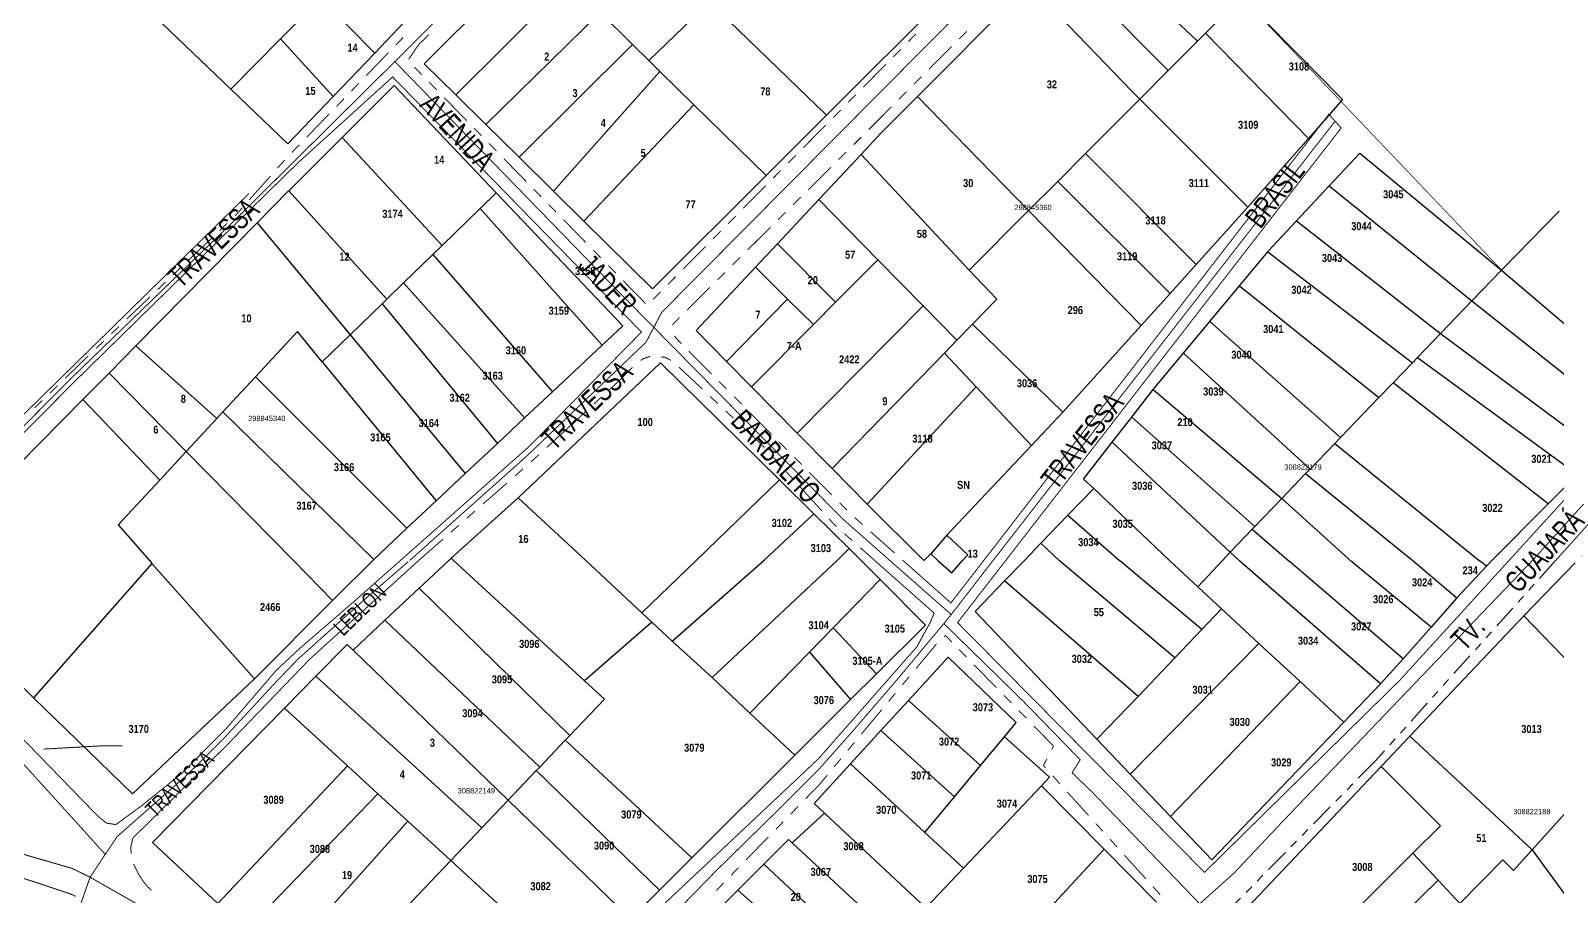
# Model space of a CAD drawing. Extents: x 204296 to 206006, y 4860262 to 4862155.
# Drawn here: x 204822.5 to 205108.8, y 4861719.1 to 4861881.4 of the extents above; entities that cross this region are included whole.
import ezdxf
from ezdxf.enums import TextEntityAlignment as Align

# ---------------------------------------------------------------- set-up
doc = ezdxf.new("R2010")
doc.units = 0
doc.header["$LTSCALE"] = 1.5
doc.header["$MEASUREMENT"] = 0
doc.linetypes.add('TRACO_25', pattern=[8, 3, -1, 1, -1, 1, -1])
for name, color, linetype in [('CD-MALHA-LOTES', 40, 'CONTINUOUS'), ('CD_TXT_QUADRA', 7, 'CONTINUOUS'), ('HD-VALAS-DRENOS', 170, 'CONTINUOUS'), ('LM-LIM-SETOR-FISCAL', 7, 'CONTINUOUS'), ('RU-QUADRAS', 6, 'CONTINUOUS'), ('SV-EIXO-RUA-N-PAV', 6, 'CONTINUOUS'), ('SV-EIXO-RUA-PAV', 20, 'CONTINUOUS'), ('SV-RUA-NAO-PAV-S-GUIA-C-GUIA', 7, 'CONTINUOUS'), ('SV-RUA-PAVIM-S-GUIA-C-GUIA', 7, 'CONTINUOUS'), ('SV-TXT-RUA-N-PAV-S-GUIA-C-GUIA', 7, 'CONTINUOUS'), ('Th_NmrPot', 1, 'CONTINUOUS')]:
    doc.layers.add(name, color=color, linetype=linetype)
doc.styles.add('ARIAL', font='ARIAL.TTF')
doc.styles.add('MONOTXT', font='ARIAL.TTF', dxfattribs={"height": 0.2})
doc.styles.get("Standard").update_dxf_attribs({"font": 'swisscbo.ttf'})
doc.linetypes.add('Limite', pattern='A,20,-3,[130,ltypeshp.shx,S=6.35,R=0,X=0,Y=0],-3,20', length=46)

msp = doc.modelspace()

# ---------------------------------------------------------------- linework, layer by layer
at = {"layer": 'CD-MALHA-LOTES', "linetype": 'Continuous'}
for p, q in [((205041.28, 4861879.41), (205019.59, 4861899.97)), ((204896.35, 4861875.19), (204917.53, 4861896.34)), ((205035.8, 4861873.9), (205014.76, 4861895.12)), ((204902.24, 4861869.39), (204923.51, 4861890.47)), ((204996.23, 4861889.96), (204971.74, 4861865.53)), ((204988.79, 4861869.02), (205009.71, 4861890.05)), ((205009.71, 4861890.05), (205029.05, 4861870.01)), ((204860.08, 4861870.41), (204843.03, 4861886.74)), ((204876.95, 4861887.46), (204869.41, 4861879.84)), ((204876.95, 4861887.46), (204887.07, 4861877.2)), ((204949.82, 4861886.72), (204938.47, 4861875.78)), ((204949.82, 4861886.72), (204971.74, 4861865.53)), ((205049.55, 4861887.69), (205068.5, 4861868.47)), ((204892.5, 4861882.9), (204887.07, 4861877.2)), ((204929.31, 4861884.77), (204907.91, 4861863.79)), ((204929.31, 4861884.77), (204935.41, 4861878.78)), ((205042.78, 4861880.91), (205046.28, 4861884.42)), ((205041.28, 4861879.41), (205042.78, 4861880.91)), ((205042.78, 4861880.91), (205062.08, 4861861.18)), ((204869.41, 4861879.84), (204860.08, 4861870.41)), ((204869.41, 4861879.84), (204879.26, 4861869.02)), ((204887.07, 4861877.2), (204879.26, 4861869.02)), ((204935.41, 4861878.78), (204914.14, 4861857.65)), ((204935.41, 4861878.78), (204938.47, 4861875.78)), ((205035.8, 4861873.9), (205041.28, 4861879.41)), ((204902.24, 4861869.39), (204896.35, 4861875.19)), ((204938.47, 4861875.78), (204940.53, 4861873.75)), ((204940.53, 4861873.75), (204920.56, 4861851.32)), ((204940.53, 4861873.75), (204946.9, 4861867.5)), ((205030.48, 4861868.58), (205035.8, 4861873.9)), ((204870.8, 4861860.15), (204860.08, 4861870.41)), ((204879.26, 4861869.02), (204870.8, 4861860.15)), ((204880.96, 4861861.38), (204890.69, 4861871.11)), ((204890.69, 4861871.11), (204909.85, 4861850.99)), ((204907.91, 4861863.79), (204902.24, 4861869.39)), ((204981.94, 4861862.15), (204988.79, 4861869.02)), ((204988.79, 4861869.02), (205009.64, 4861847.68)), ((205030.48, 4861868.58), (205020.32, 4861858.39)), ((205029.05, 4861870.01), (205030.48, 4861868.58)), ((205030.48, 4861868.58), (205050.72, 4861848.28)), ((205068.5, 4861868.47), (205062.08, 4861861.18)), ((204946.9, 4861867.5), (204926.28, 4861845.68)), ((204946.9, 4861867.5), (204960.42, 4861854.23)), ((204914.14, 4861857.65), (204907.91, 4861863.79)), ((204971.74, 4861865.53), (204960.42, 4861854.23)), ((204870.96, 4861851.38), (204880.96, 4861861.38)), ((204880.96, 4861861.38), (204899.69, 4861841.13)), ((204978.25, 4861858.2), (204981.94, 4861862.15)), ((205062.08, 4861861.18), (205050.72, 4861848.28)), ((204920.56, 4861851.32), (204914.14, 4861857.65)), ((204978.25, 4861858.2), (204970.33, 4861849.76)), ((204998.51, 4861836.52), (204978.25, 4861858.2)), ((205020.32, 4861858.39), (205015.09, 4861853.15)), ((205020.32, 4861858.39), (205041.03, 4861837.54)), ((205065.98, 4861852.29), (205071.71, 4861858.41)), ((205071.71, 4861858.41), (205098.3, 4861836.52)), ((204960.42, 4861854.23), (204939.14, 4861832.99)), ((204865.04, 4861845.38), (204870.87, 4861851.29)), ((204870.87, 4861851.29), (204870.96, 4861851.38)), ((204870.96, 4861851.38), (204889.33, 4861831.08)), ((204926.28, 4861845.68), (204920.56, 4861851.32)), ((205015.09, 4861853.15), (205009.64, 4861847.68)), ((205015.09, 4861853.15), (205036.16, 4861832.15)), ((205059.88, 4861845.77), (205065.98, 4861852.29)), ((205065.98, 4861852.29), (205092.74, 4861830.75)), ((204909.85, 4861850.99), (204906.86, 4861848.09)), ((204909.85, 4861850.99), (204933.57, 4861826.09)), ((204962.55, 4861841.45), (204970.33, 4861849.76)), ((204970.33, 4861849.76), (204981.4, 4861838.47)), ((204906.86, 4861848.09), (204899.69, 4861841.13)), ((204906.86, 4861848.09), (204929.72, 4861822.48)), ((204939.14, 4861832.99), (204926.28, 4861845.68)), ((205009.64, 4861847.68), (204998.51, 4861836.52)), ((205009.64, 4861847.68), (205030.71, 4861826.12)), ((205050.72, 4861848.28), (205041.03, 4861837.54)), ((205054.57, 4861840.09), (205059.88, 4861845.77)), ((205059.88, 4861845.77), (205086.84, 4861824.62)), ((205109.11, 4861847.59), (205098.3, 4861836.52)), ((204842.28, 4861822.31), (204865.04, 4861845.38)), ((204865.04, 4861845.38), (204882.45, 4861824.4)), ((204899.69, 4861841.13), (204897.96, 4861839.45)), ((204958.42, 4861837.05), (204962.55, 4861841.45)), ((204962.55, 4861841.45), (204973.45, 4861830.48)), ((205049.15, 4861833.56), (205054.47, 4861839.97)), ((205054.47, 4861839.97), (205054.57, 4861840.09)), ((205054.47, 4861839.97), (205081.59, 4861819.17)), ((204897.96, 4861839.45), (204892.46, 4861834.12)), ((204897.96, 4861839.45), (204920.4, 4861813.73)), ((204947.29, 4861825.17), (204958.42, 4861837.05)), ((204958.42, 4861837.05), (204964.46, 4861831.08)), ((204973.45, 4861830.48), (204981.4, 4861838.47)), ((204981.4, 4861838.47), (204989.86, 4861829.84)), ((205041.03, 4861837.54), (205036.16, 4861832.15)), ((204892.46, 4861834.12), (204889.33, 4861831.08)), ((204892.46, 4861834.12), (204915.15, 4861808.81)), ((205003.65, 4861831.04), (204998.51, 4861836.52)), ((205098.3, 4861836.52), (205092.74, 4861830.75)), ((205098.3, 4861836.52), (205126.63, 4861812.37)), ((205036.16, 4861832.15), (205030.71, 4861826.12)), ((205043.58, 4861826.87), (205049.15, 4861833.56)), ((205049.15, 4861833.56), (205075.3, 4861812.63)), ((204888.43, 4861830.21), (204882.45, 4861824.4)), ((204889.33, 4861831.08), (204888.43, 4861830.21)), ((204888.43, 4861830.21), (204910.08, 4861804.05)), ((204964.46, 4861831.08), (204953.01, 4861819.37)), ((204964.46, 4861831.08), (204969.3, 4861826.3)), ((204989.86, 4861829.84), (204966.25, 4861805.96)), ((204969.3, 4861826.3), (204973.45, 4861830.48)), ((204989.86, 4861829.84), (204996.2, 4861823.38)), ((204999.15, 4861826.41), (205003.65, 4861831.04)), ((205092.74, 4861830.75), (205086.84, 4861824.62)), ((205092.74, 4861830.75), (205121.88, 4861807.6)), ((204933.57, 4861826.09), (204929.72, 4861822.48)), ((204969.3, 4861826.3), (204957.69, 4861814.63)), ((204996.2, 4861823.38), (204999.15, 4861826.41)), ((205016.04, 4861809.87), (204999.15, 4861826.41)), ((205030.71, 4861826.12), (205016.04, 4861809.87)), ((205038.68, 4861820.98), (205043.58, 4861826.87)), ((205043.58, 4861826.87), (205068.09, 4861805.14)), ((204872.56, 4861825.04), (204864.69, 4861816.54)), ((204877.22, 4861819.33), (204872.56, 4861825.04)), ((204882.45, 4861824.4), (204877.22, 4861819.33)), ((204882.45, 4861824.4), (204904.04, 4861798.39)), ((204953.01, 4861819.37), (204947.29, 4861825.17)), ((204996.2, 4861823.38), (204993.85, 4861820.95)), ((205086.84, 4861824.62), (205082.53, 4861820.14)), ((205086.84, 4861824.62), (205116.73, 4861802.43)), ((204837.26, 4861817.23), (204842.28, 4861822.31)), ((204842.28, 4861822.31), (204857.44, 4861808.71)), ((204929.72, 4861822.48), (204920.4, 4861813.73)), ((204972.82, 4861799.31), (204993.85, 4861820.95)), ((204993.85, 4861820.95), (204999.81, 4861814.62)), ((205033.01, 4861814.15), (205038.68, 4861820.98)), ((205038.68, 4861820.98), (205062.39, 4861799.23)), ((205082.53, 4861820.14), (205081.59, 4861819.17)), ((205082.53, 4861820.14), (205112.54, 4861798.23)), ((204832.37, 4861812.28), (204837.26, 4861817.23)), ((204837.26, 4861817.23), (204851.72, 4861802.53)), ((204877.22, 4861819.33), (204898.56, 4861793.25)), ((204913.98, 4861793.87), (204940.66, 4861819.17)), ((204940.66, 4861819.17), (204962.93, 4861797.21)), ((204957.69, 4861814.63), (204953.01, 4861819.37)), ((205081.59, 4861819.17), (205077.96, 4861815.39)), ((204864.69, 4861816.54), (204858.61, 4861809.97)), ((204864.69, 4861816.54), (204893.1, 4861788.13)), ((204966.25, 4861805.96), (204957.69, 4861814.63)), ((204999.81, 4861814.62), (204979.37, 4861792.68)), ((204999.81, 4861814.62), (205010.16, 4861803.62)), ((205028.96, 4861808.94), (205033.01, 4861814.15)), ((205033.01, 4861814.15), (205057.09, 4861793.72)), ((205077.96, 4861815.39), (205075.3, 4861812.63)), ((205107.04, 4861792.71), (205077.96, 4861815.39)), ((204802.61, 4861782.11), (204832.37, 4861812.28)), ((204846.77, 4861797.18), (204832.37, 4861812.28)), ((204920.4, 4861813.73), (204915.15, 4861808.81)), ((205075.3, 4861812.63), (205068.09, 4861805.14)), ((204857.44, 4861808.71), (204851.72, 4861802.53)), ((204858.61, 4861809.97), (204857.44, 4861808.71)), ((204886.89, 4861782.29), (204858.61, 4861809.97)), ((204915.15, 4861808.81), (204910.08, 4861804.05)), ((205016.04, 4861809.87), (205010.16, 4861803.62)), ((205025.32, 4861804.25), (205028.96, 4861808.94)), ((205028.96, 4861808.94), (205052.07, 4861788.5)), ((204972.82, 4861799.31), (204966.25, 4861805.96)), ((204910.08, 4861804.05), (204904.04, 4861798.39)), ((205010.16, 4861803.62), (204994.33, 4861786.82)), ((205019.94, 4861797.33), (205025.32, 4861804.25)), ((205047.44, 4861783.69), (205025.32, 4861804.25)), ((205067.03, 4861804.05), (205062.39, 4861799.23)), ((205068.09, 4861805.14), (205067.03, 4861804.05)), ((205067.03, 4861804.05), (205094.1, 4861782.1)), ((204851.72, 4861802.53), (204846.77, 4861797.18)), ((204851.72, 4861802.53), (204871.83, 4861782.11)), ((204846.77, 4861797.18), (204838.99, 4861788.77)), ((204904.04, 4861798.39), (204898.56, 4861793.25)), ((204962.93, 4861797.21), (204947.39, 4861782.16)), ((204962.93, 4861797.21), (204969.4, 4861790.83)), ((204979.37, 4861792.68), (204972.82, 4861799.31)), ((205021.84, 4861795.62), (205019.94, 4861797.33)), ((205061.57, 4861798.37), (205057.09, 4861793.72)), ((205062.39, 4861799.23), (205061.57, 4861798.37)), ((205061.57, 4861798.37), (205081.71, 4861782.03)), ((205112.54, 4861798.23), (205107.04, 4861792.71)), ((205017.02, 4861790.61), (205021.84, 4861795.62)), ((205021.84, 4861795.62), (205036.03, 4861782.11)), ((204898.56, 4861793.25), (204893.1, 4861788.13)), ((204913.98, 4861793.87), (204901.38, 4861782.55)), ((204926.61, 4861782.1), (204913.98, 4861793.87)), ((204990.01, 4861782.1), (204979.37, 4861792.68)), ((205057.09, 4861793.72), (205052.07, 4861788.5)), ((205057.09, 4861793.72), (205070.24, 4861781.87)), ((205107.04, 4861792.71), (205096.47, 4861782.11)), ((204838.99, 4861788.77), (204844.86, 4861782.11)), ((204969.4, 4861790.83), (204960.09, 4861782.16)), ((204969.4, 4861790.83), (204976, 4861784.32)), ((205011.94, 4861785.34), (205017.02, 4861790.61)), ((205017.02, 4861790.61), (205026.65, 4861782.11)), ((205052.07, 4861788.5), (205051.57, 4861787.99)), ((204893.1, 4861788.13), (204886.89, 4861782.29)), ((204994.33, 4861786.82), (204991.33, 4861783.34)), ((204994.33, 4861786.82), (204998.25, 4861783.16)), ((205051.57, 4861787.99), (205047.44, 4861783.69)), ((205051.57, 4861787.99), (205058.47, 4861781.97)), ((204900.94, 4861782.11), (204901.38, 4861782.55)), ((204901.38, 4861782.55), (204901.86, 4861782.11)), ((204976, 4861784.32), (204973.72, 4861782.11)), ((204976, 4861784.32), (204978.25, 4861782.1)), ((204991.33, 4861783.34), (204990.01, 4861782.1)), ((204992.65, 4861782.1), (204991.33, 4861783.34)), ((204998.25, 4861783.16), (204997.27, 4861782.1)), ((205008.92, 4861782.19), (205011.94, 4861785.34)), ((205011.94, 4861785.34), (205015.34, 4861782.11)), ((205047.44, 4861783.69), (205045.99, 4861782.08)), ((205047.44, 4861783.69), (205049.26, 4861782)), ((204845.27, 4861781.51), (204823.13, 4861756.38)), ((204844.86, 4861782.11), (204845.27, 4861781.51)), ((204864.52, 4861759.91), (204845.27, 4861781.51)), ((204879.17, 4861774.58), (204871.83, 4861782.11)), ((204879.17, 4861774.58), (204886.89, 4861782.29)), ((204900.94, 4861782.11), (204895.4, 4861776.91)), ((204926.38, 4861759.56), (204901.86, 4861782.11)), ((204926.61, 4861782.1), (204937.12, 4861772.32)), ((204937.12, 4861772.32), (204947.39, 4861782.16)), ((204942.85, 4861766.99), (204960.09, 4861782.16)), ((204950.31, 4861760.17), (204973.72, 4861782.11)), ((204981.82, 4861778.52), (204978.25, 4861782.1)), ((204992.65, 4861782.1), (204995.24, 4861779.79)), ((204995.24, 4861779.79), (204997.27, 4861782.1)), ((205005.12, 4861778.26), (205008.92, 4861782.19)), ((205037.04, 4861763.84), (205015.34, 4861782.11)), ((205042.11, 4861769.14), (205026.65, 4861782.11)), ((205041.33, 4861777.19), (205036.03, 4861782.11)), ((205041.33, 4861777.19), (205045.99, 4861782.08)), ((205075.57, 4861758.96), (205049.26, 4861782)), ((205079.87, 4861763.67), (205058.47, 4861781.97)), ((205085.12, 4861769.6), (205070.24, 4861781.87)), ((205081.71, 4861782.03), (205089.93, 4861775.13)), ((205089.93, 4861775.13), (205095.46, 4861781.03)), ((205095.46, 4861781.03), (205094.1, 4861782.1)), ((205096.47, 4861782.11), (205095.46, 4861781.03)), ((205112.07, 4861781.65), (205102.45, 4861771.75)), ((204799.75, 4861779.16), (204823.13, 4861756.38)), ((204895.4, 4861776.91), (204888.98, 4861770.9)), ((204923.63, 4861749.32), (204895.4, 4861776.91)), ((204981.82, 4861778.52), (204973.03, 4861769.51)), ((204990.28, 4861770.01), (204981.82, 4861778.52)), ((205005.12, 4861778.26), (204999.6, 4861772.52)), ((205030.15, 4861756.64), (205005.12, 4861778.26)), ((205045.82, 4861773.02), (205041.33, 4861777.19)), ((204864.52, 4861759.91), (204879.17, 4861774.58)), ((205089.93, 4861775.13), (205085.12, 4861769.6)), ((204937.12, 4861772.32), (204939.02, 4861770.55)), ((204999.6, 4861772.52), (205022.44, 4861748.59)), ((205045.82, 4861773.02), (205042.11, 4861769.14)), ((205052.81, 4861766.55), (205045.82, 4861773.02)), ((205102.45, 4861771.75), (205081.09, 4861749.18)), ((205102.45, 4861771.75), (205123.69, 4861749.69)), ((204888.98, 4861770.9), (204883.02, 4861765.32)), ((204917.99, 4861743.39), (204888.98, 4861770.9)), ((204939.02, 4861770.55), (204926.38, 4861759.56)), ((204942.85, 4861766.99), (204939.02, 4861770.55)), ((204973.03, 4861769.51), (204968.58, 4861764.95)), ((204973.03, 4861769.51), (204981.13, 4861760.89)), ((204981.13, 4861760.89), (204990.28, 4861770.01)), ((205042.11, 4861769.14), (205037.04, 4861763.84)), ((205085.12, 4861769.6), (205079.87, 4861763.67)), ((204881.92, 4861766.38), (204876.05, 4861760.42)), ((204883.02, 4861765.32), (204881.92, 4861766.38)), ((204950.31, 4861760.17), (204942.85, 4861766.99)), ((205052.81, 4861766.55), (205028.66, 4861742.07)), ((205060.52, 4861759.4), (205052.81, 4861766.55)), ((204912.07, 4861737.18), (204883.02, 4861765.32)), ((204968.58, 4861764.95), (204957.39, 4861753.48)), ((204968.58, 4861764.95), (204976.25, 4861756.02)), ((204994.57, 4861764.01), (204987.1, 4861755.86)), ((205007.28, 4861751.71), (204994.57, 4861764.01)), ((205037.04, 4861763.84), (205030.15, 4861756.64)), ((205079.87, 4861763.67), (205075.57, 4861758.96)), ((204841.65, 4861738.36), (204864.52, 4861759.91)), ((204876.05, 4861760.42), (204870.18, 4861754.44)), ((204876.05, 4861760.42), (204907.16, 4861732.03)), ((204957.39, 4861753.48), (204950.31, 4861760.17)), ((204976.25, 4861756.02), (204981.13, 4861760.89)), ((204926.38, 4861759.56), (204930.11, 4861756.12)), ((205060.52, 4861759.4), (205036.26, 4861734.1)), ((205068.72, 4861751.8), (205060.52, 4861759.4)), ((205075.57, 4861758.96), (205068.72, 4861751.8)), ((204823.13, 4861756.38), (204841.65, 4861738.36)), ((204870.18, 4861754.44), (204845.42, 4861729.26)), ((204881.94, 4861743.65), (204870.18, 4861754.44)), ((204930.11, 4861756.12), (204923.63, 4861749.32)), ((204965.83, 4861745.64), (204976.25, 4861756.02)), ((204987.1, 4861755.86), (204981.93, 4861750.22)), ((204987.1, 4861755.86), (205000.62, 4861743.69)), ((205030.15, 4861756.64), (205022.44, 4861748.59)), ((204957.39, 4861753.48), (204965.83, 4861745.64)), ((205005.1, 4861749.08), (205007.28, 4861751.71)), ((205044.01, 4861725.98), (205068.72, 4861751.8)), ((204922.76, 4861748.4), (204917.99, 4861743.39)), ((204923.63, 4861749.32), (204922.76, 4861748.4)), ((204922.76, 4861748.4), (204946.49, 4861726.37)), ((204981.93, 4861750.22), (204976.24, 4861744)), ((204981.93, 4861750.22), (204995.74, 4861737.8)), ((205000.62, 4861743.69), (205005.1, 4861749.08)), ((205013.57, 4861741.49), (205005.1, 4861749.08)), ((205022.44, 4861748.59), (205028.66, 4861742.07)), ((205081.09, 4861749.18), (205075.71, 4861743.5)), ((205081.09, 4861749.18), (205104.04, 4861727.88)), ((204946.49, 4861726.37), (204965.83, 4861745.64)), ((204881.94, 4861743.65), (204857.66, 4861717.8)), ((204887.68, 4861738.39), (204881.94, 4861743.65)), ((204917.35, 4861742.72), (204912.07, 4861737.18)), ((204917.99, 4861743.39), (204917.35, 4861742.72)), ((204917.35, 4861742.72), (204940.45, 4861720.35)), ((204976.24, 4861744), (204969.41, 4861736.55)), ((204976.24, 4861744), (204990.21, 4861731.13)), ((204995.74, 4861737.8), (205000.62, 4861743.69)), ((205075.71, 4861743.5), (205050.5, 4861716.88)), ((205086.83, 4861732.35), (205075.71, 4861743.5)), ((204997.44, 4861724.46), (205012.07, 4861739.9)), ((205012.07, 4861739.9), (205013.57, 4861741.49)), ((205023.79, 4861728.01), (205012.07, 4861739.9)), ((205028.66, 4861742.07), (205036.26, 4861734.1)), ((204887.68, 4861738.39), (204864.01, 4861713.88)), ((204893.27, 4861733.27), (204887.68, 4861738.39)), ((204912.07, 4861737.18), (204907.16, 4861732.03)), ((204912.07, 4861737.18), (204935.03, 4861714.95)), ((204990.21, 4861731.13), (204995.74, 4861737.8)), ((204971.37, 4861734.72), (204965.3, 4861729.21)), ((204969.41, 4861736.55), (204971.37, 4861734.72)), ((204990.39, 4861717.01), (204971.37, 4861734.72)), ((205036.26, 4861734.1), (205044.01, 4861725.98)), ((205104.04, 4861727.88), (205111.47, 4861736.12)), ((204893.27, 4861733.27), (204871.88, 4861709.44)), ((204901.32, 4861725.89), (204893.27, 4861733.27)), ((204907.16, 4861732.03), (204901.32, 4861725.89)), ((204990.21, 4861731.13), (204997.44, 4861724.46)), ((205081.68, 4861727.23), (205086.83, 4861732.35)), ((204845.42, 4861729.26), (204857.66, 4861717.8)), ((204964.65, 4861729.81), (204960.02, 4861725.21)), ((204965.3, 4861729.21), (204964.65, 4861729.81)), ((204965.3, 4861729.21), (204984.82, 4861711.13)), ((204901.32, 4861725.89), (204878.92, 4861702.37)), ((204901.32, 4861725.89), (204924.59, 4861704.55)), ((204940.45, 4861720.35), (204946.49, 4861726.37)), ((205023.79, 4861728.01), (205002.84, 4861705.42)), ((205033.58, 4861718.09), (205023.79, 4861728.01)), ((205081.68, 4861727.23), (205060.6, 4861706.27)), ((205086.39, 4861722.19), (205081.68, 4861727.23)), ((205098.55, 4861725.99), (205090.44, 4861717.85)), ((205100.54, 4861724), (205098.55, 4861725.99)), ((205104.04, 4861727.88), (205100.54, 4861724)), ((205104.04, 4861727.88), (205121.56, 4861703.83)), ((204960.02, 4861725.21), (204955.1, 4861720.32)), ((204960.02, 4861725.21), (204980.28, 4861706.34)), ((204990.39, 4861717.01), (204997.44, 4861724.46)), ((204935.03, 4861714.95), (204940.45, 4861720.35)), ((204955.1, 4861720.32), (204945.36, 4861710.65)), ((204955.1, 4861720.32), (204977.5, 4861700.65)), ((205086.39, 4861722.19), (205065.21, 4861701.42)), ((205090.44, 4861717.85), (205086.39, 4861722.19))]:
    msp.add_line(p, q, dxfattribs=at)
at = {"layer": 'HD-VALAS-DRENOS', "const_width": 0.18, "flags": 128}
for points in [[(204863.47, 4861850.85), (204793.37, 4861782.11)], [(204825.02, 4861746.76), (204836.24, 4861747.39), (204839.78, 4861747.39)]]:
    msp.add_lwpolyline(points, dxfattribs=at)
at = {"layer": 'LM-LIM-SETOR-FISCAL', "linetype": 'Limite', "ltscale": 0.1, "const_width": 0.13}
msp.add_lwpolyline([(205109.11, 4861847.59), (205098.3, 4861836.52), (205049.55, 4861887.69)], dxfattribs=at)
msp.add_lwpolyline([(205109.11, 4861847.59), (205098.3, 4861836.52), (205049.55, 4861887.69)], dxfattribs=at)
at = {"layer": 'RU-QUADRAS', "linetype": 'Continuous', "const_width": 0.01}
for points in [[(204996.23, 4861889.96), (204971.74, 4861865.53), (204960.42, 4861854.23), (204939.14, 4861832.99), (204926.28, 4861845.68), (204920.56, 4861851.32), (204914.14, 4861857.65), (204907.91, 4861863.79), (204902.24, 4861869.39), (204896.35, 4861875.19), (204896.35, 4861875.19), (204917.53, 4861896.34)], [(205049.55, 4861887.69), (205068.5, 4861868.47), (205062.08, 4861861.18), (205050.72, 4861848.28), (205041.03, 4861837.54), (205036.16, 4861832.15), (205030.71, 4861826.12), (205016.04, 4861809.87), (205010.16, 4861803.62), (204994.33, 4861786.82), (204998.25, 4861783.16), (204997.27, 4861782.1), (204995.24, 4861779.79), (204992.65, 4861782.1), (204991.33, 4861783.34), (204990.01, 4861782.1), (204979.37, 4861792.68), (204972.82, 4861799.31), (204966.25, 4861805.96), (204957.69, 4861814.63), (204953.01, 4861819.37), (204947.29, 4861825.17), (204947.29, 4861825.17), (204958.42, 4861837.05), (204962.55, 4861841.45), (204970.33, 4861849.76), (204978.25, 4861858.2), (204981.94, 4861862.15), (204988.79, 4861869.02), (205009.71, 4861890.05)], [(204892.5, 4861882.9), (204887.07, 4861877.2), (204879.26, 4861869.02), (204870.8, 4861860.15), (204860.08, 4861870.41), (204843.03, 4861886.74)], [(204802.61, 4861782.11), (204832.37, 4861812.28), (204837.26, 4861817.23), (204842.28, 4861822.31), (204865.04, 4861845.38), (204870.87, 4861851.29), (204870.96, 4861851.38), (204880.96, 4861861.38), (204890.69, 4861871.11), (204909.85, 4861850.99), (204933.57, 4861826.09), (204929.72, 4861822.48), (204920.4, 4861813.73), (204915.15, 4861808.81), (204910.08, 4861804.05), (204904.04, 4861798.39), (204898.56, 4861793.25), (204893.1, 4861788.13), (204886.89, 4861782.29), (204879.17, 4861774.58), (204864.52, 4861759.91), (204841.65, 4861738.36), (204823.13, 4861756.38), (204799.75, 4861779.16)], [(205112.54, 4861798.23), (205107.04, 4861792.71), (205096.47, 4861782.11), (205095.46, 4861781.03), (205089.93, 4861775.13), (205085.12, 4861769.6), (205079.87, 4861763.67), (205075.57, 4861758.96), (205068.72, 4861751.8), (205044.01, 4861725.98), (205036.26, 4861734.1), (205028.66, 4861742.07), (205022.44, 4861748.59), (204999.6, 4861772.52), (204999.6, 4861772.52), (205005.12, 4861778.26), (205008.92, 4861782.19), (205011.94, 4861785.34), (205017.02, 4861790.61), (205021.84, 4861795.62), (205019.94, 4861797.33), (205025.32, 4861804.25), (205028.96, 4861808.94), (205033.01, 4861814.15), (205038.68, 4861820.98), (205043.58, 4861826.87), (205049.15, 4861833.56), (205054.47, 4861839.97), (205054.57, 4861840.09), (205059.88, 4861845.77), (205065.98, 4861852.29), (205071.71, 4861858.41), (205098.3, 4861836.52), (205109.11, 4861847.59)], [(204857.66, 4861717.8), (204845.42, 4861729.26), (204845.42, 4861729.26), (204870.18, 4861754.44), (204876.05, 4861760.42), (204881.92, 4861766.38), (204883.02, 4861765.32), (204888.98, 4861770.9), (204895.4, 4861776.91), (204900.94, 4861782.11), (204901.38, 4861782.55), (204913.98, 4861793.87), (204940.66, 4861819.17), (204962.93, 4861797.21), (204969.4, 4861790.83), (204976, 4861784.32), (204978.25, 4861782.1), (204981.82, 4861778.52), (204990.28, 4861770.01), (204981.13, 4861760.89), (204976.25, 4861756.02), (204965.83, 4861745.64), (204946.49, 4861726.37), (204940.45, 4861720.35), (204935.03, 4861714.95)], [(205050.5, 4861716.88), (205075.71, 4861743.5), (205081.09, 4861749.18), (205102.45, 4861771.75), (205112.07, 4861781.65), (205112.5, 4861782.1), (205118.07, 4861787.9), (205124.02, 4861794.2), (205134.42, 4861804.9), (205154.63, 4861784.19), (205156.56, 4861782.1), (205178.63, 4861757.84), (205168.06, 4861747.87), (205162.64, 4861742.77), (205156.6, 4861737.07), (205150.76, 4861731.56), (205142.99, 4861724.24), (205139.56, 4861721), (205128.66, 4861710.72)], [(204945.36, 4861710.65), (204955.1, 4861720.32), (204960.02, 4861725.21), (204964.65, 4861729.81), (204965.3, 4861729.21), (204971.37, 4861734.72), (204969.41, 4861736.55), (204976.24, 4861744), (204981.93, 4861750.22), (204987.1, 4861755.86), (204994.57, 4861764.01), (205007.28, 4861751.71), (205005.1, 4861749.08), (205013.57, 4861741.49), (205012.07, 4861739.9), (205023.79, 4861728.01), (205033.58, 4861718.09)]]:
    msp.add_lwpolyline(points, dxfattribs=at)
at = {"layer": 'SV-EIXO-RUA-N-PAV', "const_width": 0.18, "flags": 128}
for points in [[(204973.81, 4861958.71), (204890.84, 4861875.59), (204860.98, 4861846.02), (204830.31, 4861816.38), (204796.19, 4861782.11)], [(205024.1, 4861912.42), (204940.86, 4861828.59), (204937.92, 4861823), (204915.41, 4861801.52), (204893.63, 4861782.11)], [(204983.61, 4861782.11), (204974.77, 4861789.9), (204932.55, 4861832.71), (204890.84, 4861875.59)], [(205067.08, 4861864.41), (205002.98, 4861782.11)], [(205128.35, 4861808.88), (205104.09, 4861782.11)], [(204893.36, 4861781.89), (204885.06, 4861774.71), (204872.77, 4861763.7), (204868.46, 4861759.23), (204858.57, 4861748.54), (204851.64, 4861741.68), (204838.8, 4861730.38), (204836.56, 4861727.02), (204833.71, 4861722.75), (204831.86, 4861717.44), (204826.32, 4861707.55), (204815.04, 4861693.69), (204804.75, 4861680.53), (204794.26, 4861667.47), (204779.02, 4861649.26), (204764.77, 4861631.85), (204753.49, 4861619.77), (204750.14, 4861616.52)], [(205002.98, 4861782.11), (204995.13, 4861771.97), (204993.75, 4861770.27), (204990.46, 4861766.34), (204985.18, 4861759.99), (204976.69, 4861750.15), (204970.55, 4861743.22), (204961.94, 4861734.61), (204951.05, 4861723.94), (204939.91, 4861712.51), (204929.17, 4861700.68), (204918.57, 4861689.26), (204911.3, 4861682.2), (204896.73, 4861667.77)], [(205104.09, 4861782.11), (205077.06, 4861753.89), (205056.95, 4861732.86), (205048.15, 4861723.53), (205041.71, 4861717.76), (205036.05, 4861711.79), (205029, 4861704.1), (205021.87, 4861696.54), (205016.42, 4861690.45), (205009.14, 4861682.83), (205002.09, 4861675.42), (204993.45, 4861666.3), (204986.25, 4861658.66), (204978.35, 4861649.25), (204972.91, 4861642.51), (204965.58, 4861633.8), (204958.33, 4861624.97), (204953.34, 4861619.18), (204949.38, 4861615.36)], [(204983.61, 4861782.11), (204995.13, 4861771.97)], [(204993.75, 4861770.27), (205008.64, 4861755.72), (205019.31, 4861744.75), (205017.79, 4861742.31), (205021.6, 4861738.65), (205037.63, 4861722), (205041.71, 4861717.76), (205048.25, 4861710.92), (205064.48, 4861693.02), (205082.65, 4861673.4), (205092.27, 4861662.78), (205094.33, 4861660.64), (205103.38, 4861652.66), (205119.27, 4861638.49), (205130.24, 4861629.1), (205147.61, 4861613.86)]]:
    msp.add_lwpolyline(points, dxfattribs=at)
at = {"layer": 'SV-EIXO-RUA-PAV', "const_width": 0.18, "flags": 128}
for points in [[(204782.48, 4861782.11), (204790.9, 4861774.77), (204809.27, 4861755.99), (204818.96, 4861746.44), (204831.33, 4861732.81), (204836.56, 4861727.02)], [(204842.51, 4861717.72), (204833.71, 4861722.75), (204830.29, 4861724.41), (204815.98, 4861728.56), (204804.44, 4861730.18), (204788.98, 4861730.64), (204777.44, 4861729.67), (204765.1, 4861727.03), (204754.96, 4861723.06), (204745.26, 4861718.21)]]:
    msp.add_lwpolyline(points, dxfattribs=at)
at = {"layer": 'SV-RUA-NAO-PAV-S-GUIA-C-GUIA', "linetype": 'TRACO_25'}
for p, q in [((205108.43, 4861782.1), (205074.59, 4861744.5)), ((205074.59, 4861744.5), (205047.41, 4861716.85))]:
    msp.add_line(p, q, dxfattribs=at)
at = {"layer": 'SV-RUA-NAO-PAV-S-GUIA-C-GUIA', "linetype": 'TRACO_25', "const_width": 0.18, "flags": 128}
for points in [[(204891.02, 4861878.69), (204892.41, 4861880.13)], [(204897.21, 4861880.63), (204895.77, 4861879.24)], [(204987.1, 4861879.33), (204988.5, 4861880.75)], [(204998.06, 4861881.25), (204996.64, 4861879.83)], [(204885.46, 4861872.94), (204889.63, 4861877.26)], [(204895.33, 4861878.82), (204893.43, 4861876.01)], [(204895.77, 4861879.24), (204895.33, 4861878.82)], [(204984.28, 4861876.49), (204985.69, 4861877.91)], [(204995.23, 4861878.42), (204990.99, 4861874.17)], [(204894.48, 4861874.55), (204895.88, 4861873.12)], [(204978.65, 4861870.8), (204982.87, 4861875.07)], [(204891.89, 4861782.11), (204916.01, 4861803.46), (204937.07, 4861824.91), (204890.42, 4861872.72), (204872.75, 4861856.69), (204831.04, 4861815.85), (204797.48, 4861782.11)], [(204882.68, 4861870.07), (204884.07, 4861871.51)], [(204897.28, 4861871.69), (204898.68, 4861870.27)], [(204989.57, 4861872.76), (204988.16, 4861871.35)], [(204879.9, 4861867.19), (204881.29, 4861868.63)], [(204900.08, 4861868.84), (204904.27, 4861864.55)], [(204975.84, 4861867.96), (204977.24, 4861869.38)], [(204986.75, 4861869.93), (204985.33, 4861868.52)], [(204874.33, 4861861.44), (204878.51, 4861865.76)], [(204973.02, 4861865.12), (204974.43, 4861866.54)], [(204983.92, 4861867.1), (204979.68, 4861862.86)], [(205001.23, 4861782.1), (205065.93, 4861865.73), (205068.23, 4861863.15), (205005.35, 4861782.1)], [(204905.67, 4861863.12), (204907.07, 4861861.69)], [(204967.39, 4861859.43), (204971.62, 4861863.7)], [(204871.77, 4861858.8), (204872.94, 4861860.01)], [(204908.47, 4861860.26), (204909.87, 4861858.83)], [(204978.26, 4861861.44), (204976.85, 4861860.03)], [(204869.51, 4861856.38), (204869.97, 4861856.9)], [(204869.97, 4861856.9), (204870.18, 4861857.12)], [(204871.55, 4861858.57), (204871.77, 4861858.8)], [(204911.27, 4861857.4), (204915.46, 4861853.11)], [(204964.58, 4861856.59), (204965.99, 4861858.01)], [(204975.43, 4861858.62), (204974.01, 4861857.21)], [(204863.53, 4861849.65), (204867.52, 4861854.13)], [(204868.84, 4861855.63), (204869.51, 4861856.38)], [(204961.76, 4861853.75), (204963.17, 4861855.17)], [(204972.59, 4861855.8), (204968.33, 4861851.57)], [(204916.86, 4861851.68), (204918.26, 4861850.25)], [(204956.13, 4861848.07), (204960.36, 4861852.33)], [(204919.66, 4861848.82), (204921.06, 4861847.39)], [(204966.91, 4861850.17), (204965.49, 4861848.76)], [(204860.86, 4861846.67), (204861.07, 4861846.87)], [(204861.07, 4861846.87), (204862.2, 4861848.15)], [(204922.46, 4861845.96), (204926.65, 4861841.67)], [(204953.32, 4861845.22), (204954.73, 4861846.64)], [(204964.08, 4861847.35), (204962.66, 4861845.94)], [(204857.96, 4861843.91), (204859.41, 4861845.29)], [(204950.5, 4861842.38), (204951.91, 4861843.8)], [(204961.24, 4861844.53), (204956.98, 4861840.3)], [(204852.18, 4861838.39), (204856.52, 4861842.53)], [(204928.05, 4861840.24), (204929.45, 4861838.81)], [(204944.88, 4861836.7), (204949.1, 4861840.96)], [(204849.28, 4861835.63), (204850.73, 4861837.01)], [(204930.85, 4861837.38), (204932.25, 4861835.95)], [(204955.56, 4861838.89), (204954.14, 4861837.48)], [(204846.39, 4861832.87), (204847.83, 4861834.25)], [(204933.64, 4861834.52), (204937.84, 4861830.23)], [(204942.06, 4861833.86), (204943.47, 4861835.28)], [(204952.72, 4861836.08), (204951.3, 4861834.67)], [(204840.6, 4861827.35), (204844.94, 4861831.49)], [(204939.25, 4861831.01), (204940.65, 4861832.43)], [(204949.88, 4861833.26), (204945.62, 4861829.03)], [(204837.7, 4861824.58), (204839.15, 4861825.96)], [(204943.49, 4861826.92), (204942.94, 4861826.36)], [(204942.94, 4861826.36), (204942.95, 4861826.15)], [(204944.2, 4861827.62), (204943.49, 4861826.92)], [(204834.81, 4861821.82), (204836.26, 4861823.2)], [(204943.22, 4861824.21), (204943.86, 4861823.44)], [(204943.86, 4861823.44), (204944.03, 4861823.24)], [(204944.03, 4861823.24), (204944.36, 4861822.92)], [(204944.36, 4861822.92), (204944.55, 4861822.72)], [(204829.06, 4861816.26), (204833.37, 4861820.44)], [(204936.91, 4861819.58), (204937.26, 4861819.84)], [(204937.26, 4861819.84), (204937.79, 4861820.03)], [(204937.79, 4861820.03), (204938.72, 4861820.36)], [(204938.72, 4861820.36), (204938.73, 4861820.36)], [(204940.73, 4861820.24), (204941.48, 4861820.19)], [(204941.48, 4861820.19), (204942.59, 4861819.61)], [(204945.96, 4861821.31), (204950.2, 4861817.05)], [(204932.34, 4861815.28), (204935.38, 4861818.3)], [(204944.11, 4861818.32), (204948.48, 4861814.22)], [(204826.19, 4861813.48), (204827.62, 4861814.87)], [(204931.08, 4861814.12), (204931.82, 4861814.8)], [(204931.82, 4861814.8), (204932.34, 4861815.28)], [(204951.61, 4861815.64), (204953.02, 4861814.22)], [(204823.31, 4861810.7), (204824.75, 4861812.09)], [(204928.14, 4861811.41), (204929.61, 4861812.77)], [(204949.94, 4861812.85), (204951.4, 4861811.48)], [(204954.43, 4861812.8), (204955.84, 4861811.38)], [(204925.19, 4861808.7), (204926.67, 4861810.06)], [(204952.86, 4861810.11), (204954.32, 4861808.74)], [(204957.25, 4861809.96), (204961.48, 4861805.71)], [(205099.69, 4861782.1), (205126.06, 4861811.02), (205130.75, 4861806.91), (205108.43, 4861782.1)], [(204919.31, 4861803.28), (204923.72, 4861807.35)], [(204955.78, 4861807.38), (204959.43, 4861803.96)], [(204959.43, 4861803.96), (204959.81, 4861803.59)], [(204959.81, 4861803.59), (204960.13, 4861803.25)], [(204962.89, 4861804.29), (204964.3, 4861802.88)], [(204916.36, 4861800.58), (204917.84, 4861801.93)], [(204961.47, 4861801.77), (204962.82, 4861800.29)], [(204965.71, 4861801.46), (204967.12, 4861800.04)], [(204913.36, 4861797.94), (204914.86, 4861799.25)], [(204964.16, 4861798.8), (204965.51, 4861797.32)], [(204968.53, 4861798.62), (204972.77, 4861794.37)], [(204907.35, 4861792.66), (204911.86, 4861796.62)], [(204966.85, 4861795.84), (204970.88, 4861791.4)], [(204904.34, 4861790.02), (204905.84, 4861791.34)], [(204974.18, 4861792.95), (204975.59, 4861791.53)], [(204901.33, 4861787.39), (204902.83, 4861788.7)], [(204972.23, 4861789.92), (204972.9, 4861789.18)], [(204972.9, 4861789.18), (204973.39, 4861788.64)], [(204973.39, 4861788.64), (204973.59, 4861788.46)], [(204977.03, 4861790.15), (204978.52, 4861788.82)], [(204895.68, 4861782.43), (204899.83, 4861786.07)], [(204975.09, 4861787.14), (204976.59, 4861785.81)], [(204980.02, 4861787.49), (204984.51, 4861783.51)], [(204978.09, 4861784.49), (204980.34, 4861782.5)], [(204980.34, 4861782.5), (204980.78, 4861782.1)], [(204891.89, 4861782.11), (204883.93, 4861775.06), (204872.98, 4861765.59), (204868.68, 4861761.59), (204859.2, 4861750.56), (204850.77, 4861742.09), (204843.15, 4861735.97), (204838.55, 4861732.62)], [(204841.75, 4861730.11), (204859.25, 4861747.38), (204874.78, 4861763.51), (204895.32, 4861782.11)], [(204895.32, 4861782.11), (204895.68, 4861782.43)], [(204980.78, 4861782.1), (204991.94, 4861772.24), (204991.17, 4861770.45), (204988.67, 4861765.9), (204970.22, 4861744.92), (204941.11, 4861717.55), (204916.45, 4861688.85), (204898.07, 4861671.7)], [(204986.01, 4861782.19), (204986.1, 4861782.1)], [(204986.1, 4861782.1), (204995.07, 4861774.15), (205001.23, 4861782.1)], [(205099.69, 4861782.1), (205079.22, 4861759.66), (205042.61, 4861723.66), (204996.32, 4861770.47), (205005.35, 4861782.1)], [(204988.52, 4861761.84), (204992.37, 4861766.45)], [(204993.81, 4861767.83), (204994.04, 4861768.03)], [(204994.04, 4861768.03), (204995.22, 4861766.82)], [(204996.62, 4861765.39), (204998.02, 4861763.97)], [(204999.42, 4861762.54), (205003.62, 4861758.25)], [(204985.96, 4861758.77), (204987.24, 4861760.3)], [(204983.4, 4861755.69), (204984.68, 4861757.23)], [(205005.01, 4861756.82), (205006.41, 4861755.39)], [(204978.28, 4861749.55), (204982.12, 4861754.16)], [(205007.81, 4861753.96), (205009.21, 4861752.53)], [(205010.61, 4861751.1), (205014.11, 4861747.53)], [(204975.72, 4861746.47), (204977, 4861748.01)], [(205014.31, 4861747.33), (205013.98, 4861746.69)], [(205014.11, 4861747.53), (205014.31, 4861747.33)], [(204973.16, 4861743.4), (204974.44, 4861744.94)], [(205012.6, 4861744.02), (205012.42, 4861743.66)], [(205012.42, 4861743.66), (205012.82, 4861743.22)], [(205013.06, 4861744.91), (205012.6, 4861744.02)], [(204967.83, 4861737.44), (204969.93, 4861739.59)], [(204969.93, 4861739.59), (204970.36, 4861740.04)], [(204970.36, 4861740.04), (204971.88, 4861741.86)], [(205014.16, 4861741.74), (205015.5, 4861740.25)], [(205016.84, 4861738.77), (205020.87, 4861734.32)], [(204965.04, 4861734.58), (204966.44, 4861736.01)], [(204962.25, 4861731.71), (204963.65, 4861733.15)], [(205022.21, 4861732.84), (205023.55, 4861731.35)], [(204956.67, 4861725.98), (204960.85, 4861730.28)], [(205024.89, 4861729.87), (205026.23, 4861728.39)], [(205027.58, 4861726.9), (205031.6, 4861722.45)], [(204953.88, 4861723.12), (204955.27, 4861724.55)], [(204951.09, 4861720.25), (204952.48, 4861721.68)], [(205032.94, 4861720.97), (205034.29, 4861719.49)]]:
    msp.add_lwpolyline(points, dxfattribs=at)
at = {"layer": 'SV-RUA-PAVIM-S-GUIA-C-GUIA', "const_width": 0.18, "flags": 128}
for points in [[(204838.55, 4861732.62), (204836.8, 4861732.87), (204835.13, 4861734.23), (204819.07, 4861750.77), (204797.6, 4861774.51), (204794.95, 4861777.27), (204795.53, 4861779.7), (204796.21, 4861780.82), (204797.48, 4861782.11)], [(204841.32, 4861728.35), (204841.74, 4861730.09)], [(204841.34, 4861728.14), (204841.32, 4861728.35)], [(204841.43, 4861727.14), (204841.34, 4861728.14)], [(204841.74, 4861730.09), (204841.75, 4861730.11)], [(204841.75, 4861730.11), (204841.75, 4861730.11)], [(204703, 4861672.5), (204725.75, 4861698.07), (204730.55, 4861702.43), (204734.12, 4861705.43), (204738.72, 4861709.42), (204742.16, 4861711.99), (204746.12, 4861714.11), (204751.76, 4861717.09), (204756.61, 4861719.72), (204764.01, 4861722.31), (204770.76, 4861724.37), (204778.52, 4861725.99), (204784.94, 4861727.03), (204790.53, 4861727.09), (204797.47, 4861727.08), (204804.41, 4861726.47), (204811.06, 4861725.33), (204817.47, 4861723.68), (204823.08, 4861721.94), (204830.31, 4861719.51), (204831.01, 4861719.15)], [(204841.96, 4861725), (204841.89, 4861725.21)], [(204842.31, 4861724.3), (204841.96, 4861725)], [(204842.74, 4861723.42), (204842.31, 4861724.3)], [(204842.75, 4861723.4), (204842.74, 4861723.42)], [(204843.56, 4861722.12), (204842.75, 4861723.4)], [(204843.87, 4861721.74), (204843.56, 4861722.12)], [(204844.51, 4861720.94), (204843.87, 4861721.74)], [(204845.24, 4861720.31), (204844.51, 4861720.94)]]:
    msp.add_lwpolyline(points, dxfattribs=at)

# ---------------------------------------------------------------- texts
at = {"layer": 'CD_TXT_QUADRA', "linetype": 'Continuous', "style": 'MONOTXT'}
for s, p in [('298845360', (205006.97, 4861847.76)), ('298845340', (204863.34, 4861808.21)), ('308822179', (205057.58, 4861799.12)), ('308822149', (204902.61, 4861738.44)), ('308822188', (205100.47, 4861734.54))]:
    msp.add_text(s, height=1, rotation=0.1, dxfattribs=at).set_placement(p)
at = {"layer": 'SV-TXT-RUA-N-PAV-S-GUIA-C-GUIA', "style": 'ARIAL', "width": 0.7}
for s, height, rotation, p in [('AVENIDA', 4, 313, (204895.29, 4861867.31)), ('TRAVESSA                                      BRASIL', 4, 52, (205014.82, 4861795.1)), ('TRAVESSA', 4, 44, (204850.7, 4861832.93)), ('JADER', 4, 313, (204924.93, 4861837.16)), ('TRAVESSA', 4, 44, (204920.7, 4861802.54)), ('BARBALHO', 4, 313, (204953.58, 4861808.02)), ('TV.        GUAJARÁ', 4, 47, (205091.38, 4861764.94)), ('TRAVESSA                                         LEBLON', 3, 44, (204845.87, 4861733.71))]:
    msp.add_text(s, height=height, rotation=rotation, dxfattribs=at).set_placement(p)
at = {"layer": 'Th_NmrPot', "color": 1}
for s, p in [('14', (204881.96, 4861878.21)), ('2', (204918.84, 4861876.54)), ('3108', (205058.41, 4861874.68)), ('32', (205013.04, 4861871.32)), ('15', (204874.06, 4861870.11)), ('3', (204924.13, 4861869.68)), ('78', (204959.33, 4861870)), ('4', (204929.43, 4861864.08)), ('3109', (205048.89, 4861863.75)), ('14', (204898.19, 4861857.19)), ('5', (204936.9, 4861858.47)), ('30', (204997.36, 4861852.83)), ('3111', (205039.64, 4861852.83)), ('3045', (205076.09, 4861850.73)), ('77', (204945.31, 4861848.82)), ('3174', (204888.49, 4861847.07)), ('3118', (205031.52, 4861845.83)), ('3044', (205070.12, 4861844.76)), ('58', (204988.68, 4861843.31)), ('12', (204880.44, 4861839.02)), ('57', (204975.23, 4861839.39)), ('3119', (205026.2, 4861839.11)), ('3158', (204924.61, 4861836.34)), ('3043', (205064.61, 4861838.79)), ('20', (204968.23, 4861834.63)), ('3042', (205058.88, 4861832.82)), ('3159', (204919.66, 4861828.91)), ('7', (204958.43, 4861828.19)), ('296', (205016.96, 4861829.03)), ('10', (204862.07, 4861827.47)), ('3041', (205053.6, 4861825.48)), ('7-A', (204964.31, 4861822.31)), ('3160', (204911.61, 4861821.48)), ('2422', (204974.11, 4861819.79)), ('3040', (205047.63, 4861820.66)), ('3163', (204907.27, 4861816.73)), ('3036', (205007.44, 4861815.31)), ('3039', (205042.35, 4861813.77)), ('8', (204850.71, 4861812.4)), ('3162', (204901.08, 4861812.6)), ('9', (204982.23, 4861811.95)), ('3164', (204895.3, 4861807.86)), ('100', (204936.33, 4861808.05)), ('210', (205037.53, 4861808.03)), ('6', (204845.55, 4861806.62)), ('3165', (204886.22, 4861805.17)), ('3118', (204987.84, 4861804.95)), ('3037', (205032.71, 4861803.67)), ('3166', (204879.41, 4861799.6)), ('3021', (205103.87, 4861801.15)), ('SN', (204996.24, 4861796.26)), ('3036', (205029.03, 4861796.1)), ('3167', (204872.39, 4861792.38)), ('3022', (205094.68, 4861791.96)), ('3102', (204961.47, 4861789.14)), ('3035', (205025.36, 4861788.98)), ('16', (204913.99, 4861786.14)), ('3034', (205018.93, 4861785.54)), ('3103', (204968.78, 4861784.42)), ('13', (204998.2, 4861783.38)), ('234', (205090.97, 4861780.25)), ('3024', (205081.5, 4861778.01)), ('2466', (204865.57, 4861773.38)), ('3026', (205074.21, 4861774.85)), ('55', (205021.84, 4861772.42)), ('3104', (204968.37, 4861769.99)), ('3105', (204982.64, 4861769.34)), ('3027', (205070.08, 4861769.74)), ('3096', (204914.13, 4861766.47)), ('3034', (205060.12, 4861767.07)), ('3105-A', (204976.6, 4861763.3)), ('3032', (205017.71, 4861763.67)), ('3095', (204909.01, 4861759.82)), ('3031', (205040.35, 4861757.88)), ('3094', (204903.48, 4861753.48)), ('3076', (204969.33, 4861755.93)), ('3073', (204999.16, 4861754.6)), ('3170', (204840.91, 4861750.54)), ('3030', (205047.31, 4861751.84)), ('3013', (205102, 4861750.53)), ('3', (204897.4, 4861747.95)), ('3072', (204992.82, 4861748.16)), ('3079', (204945.06, 4861747.01)), ('4', (204891.77, 4861742.02)), ('3071', (204987.6, 4861741.81)), ('3029', (205055.09, 4861744.27)), ('3089', (204866.19, 4861737.26)), ('3074', (205003.67, 4861736.54)), ('3079', (204933.26, 4861734.51)), ('3070', (204981.05, 4861735.37)), ('3088', (204874.88, 4861728.05)), ('3090', (204928.15, 4861728.67)), ('3068', (204974.91, 4861728.56)), ('51', (205093.56, 4861730.1)), ('3008', (205070.28, 4861724.67)), ('19', (204880.92, 4861723.14)), ('3067', (204968.77, 4861723.75)), ('3075', (205009.4, 4861722.42)), ('3082', (204916.25, 4861721.07)), ('20', (204965.04, 4861719.06))]:
    msp.add_text(s, height=1.5, dxfattribs=at).set_placement(p, align=Align.MIDDLE_LEFT)

doc.saveas('drawing.dxf')
